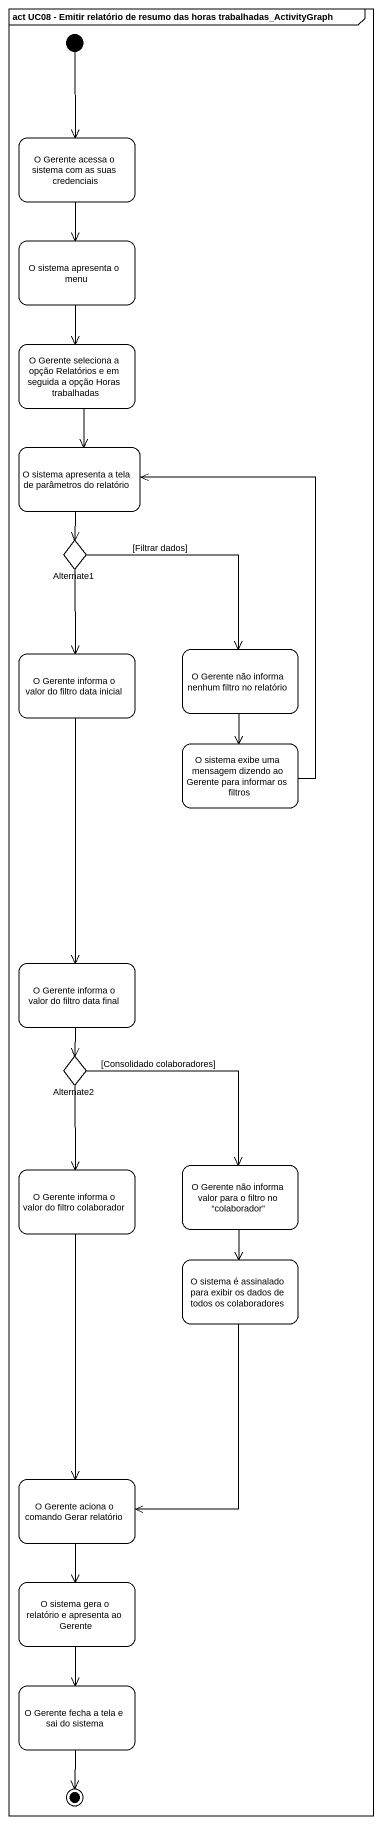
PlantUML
@startuml
mainframe act UC08 - Emitir relatório de resumo das horas trabalhadas_ActivityGraph
hide empty description
state "O Gerente acessa o sistema com as suas credenciais" as O_Gerente_acessa_o_sistema
state "O sistema apresenta o menu" as O_sistema_apresenta_o_menu
state "O Gerente seleciona a opção Relatórios e em seguida a opção Horas trabalhadas" as O_Gerente_seleciona_a_opção
state "O sistema apresenta a tela de parâmetros do relatório" as O_sistema_apresenta_a_tela
state Alternate1 <<choice>>
state "O Gerente informa o valor do filtro data inicial" as O_Gerente_informa_o_valor
state "O Gerente não informa nenhum filtro no relatório" as O_Gerente_não_informa
state "O sistema exibe uma mensagem dizendo ao Gerente para informar os filtros" as O_sistema_exibe_uma
state "O Gerente informa o valor do filtro data final" as O_Gerente_informa_o_valor_2
state Alternate2 <<choice>>
state "O Gerente não informa valor para o filtro no “colaborador”" as O_Gerente_não_informa_valor
state "O Gerente informa o valor do filtro colaborador" as O_Gerente_informa_o_valor_3
state "O sistema é assinalado para exibir os dados de todos os colaboradores" as O_sistema_é_assinalado_para
state "O Gerente aciona o comando Gerar relatório" as O_Gerente_aciona_o_comando
state "O sistema gera o relatório e apresenta ao Gerente" as O_sistema_gera_o_relatório
state "O Gerente fecha a tela e sai do sistema" as O_Gerente_fecha_a_tela_e
[*] --> O_Gerente_acessa_o_sistema
O_Gerente_acessa_o_sistema --> O_sistema_apresenta_o_menu
O_sistema_apresenta_o_menu --> O_Gerente_seleciona_a_opção
O_Gerente_seleciona_a_opção --> O_sistema_apresenta_a_tela
O_sistema_apresenta_a_tela --> Alternate1
Alternate1 --> O_Gerente_informa_o_valor
Alternate1 --> O_Gerente_não_informa : [Filtrar dados]
O_Gerente_informa_o_valor --> O_Gerente_informa_o_valor_2
O_Gerente_não_informa --> O_sistema_exibe_uma
O_sistema_exibe_uma -up-> O_sistema_apresenta_a_tela
O_Gerente_informa_o_valor_2 --> Alternate2
Alternate2 --> O_Gerente_não_informa_valor : [Consolidado colaboradores]
Alternate2 --> O_Gerente_informa_o_valor_3
O_Gerente_não_informa_valor --> O_sistema_é_assinalado_para
O_Gerente_informa_o_valor_3 --> O_Gerente_aciona_o_comando
O_sistema_é_assinalado_para --> O_Gerente_aciona_o_comando
O_Gerente_aciona_o_comando --> O_sistema_gera_o_relatório
O_sistema_gera_o_relatório --> O_Gerente_fecha_a_tela_e
O_Gerente_fecha_a_tela_e --> [*]
@enduml
